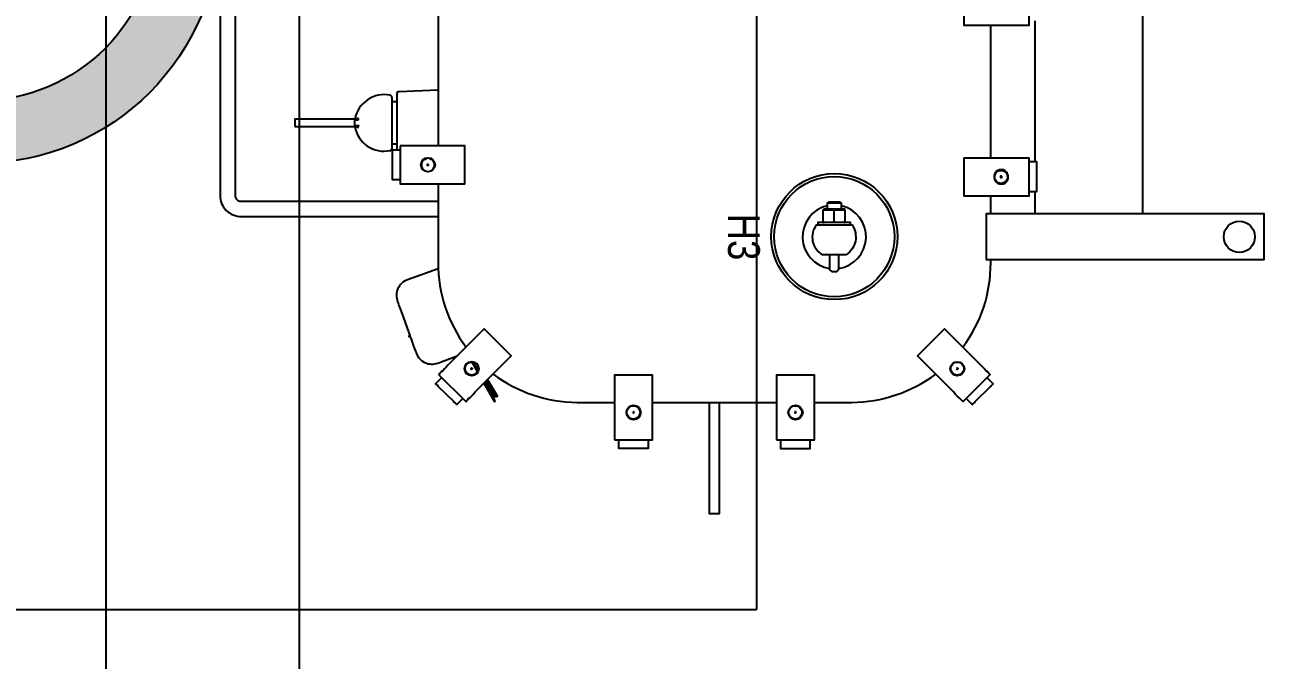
# Model space of a CAD drawing. Header units: metres. Extents: x 18203 to 41586, y 7179 to 24742.
# Drawn here: x 26185 to 27222, y 12019 to 12550 of the extents above; entities that cross this region are included whole.
import ezdxf

# ---------------------------------------------------------------- set-up
doc = ezdxf.new("R2010")
doc.units = ezdxf.units.M
doc.header["$LTSCALE"] = 50
doc.header["$MEASUREMENT"] = 0
doc.layers.get('0').update_dxf_attribs({"linetype": 'CONTINUOUS'})
doc.layers.add('PDF3_Geometry', color=7, linetype='CONTINUOUS')
doc.layers.add('PDF3_Text', color=7, linetype='CONTINUOUS')
doc.styles.add('PDF Arial Narrow', font='ARIALN.TTF')

# ---------------------------------------------------------------- blocks, each defined once
blk = doc.blocks.new('POSTE_CIRCULAR_CONCRETO')
h = blk.add_hatch(color=253)
h.dxf.hatch_style = 1
edge = h.paths.add_edge_path(flags=17)
edge.add_arc((0, 0), 149.4, 0, 360)
edge = h.paths.add_edge_path()
edge.add_arc((0, 0), 201.8, 0, 360)
at = {"color": 8, "linetype": 'Continuous', "ltscale": 0.3}
for p in [(647.8, 577.9), (-647.1, -577.9)]:
    blk.add_line(p, (652.9, -572.1), dxfattribs=at)
at = {"color": 3, "linetype": 'Continuous'}
for radius in [201.8, 149.4]:
    blk.add_circle((0, 0), radius, dxfattribs=at)

msp = doc.modelspace()

# ---------------------------------------------------------------- linework, layer by layer
at = {"color": 1}
msp.add_lwpolyline([(26252.929, 13823.624), (26414.412, 13823.338), (26414.412, 11450.321), (26252.929, 11450.606)], close=True, dxfattribs=at)
at = {"layer": 'PDF3_Geometry', "lineweight": 25}
for points in [[(26365.99, 12877.012, 0.40501892), (26348.313, 12859.334), (26348.313, 12407.493, 0.42359663), (26365.99, 12389.815)], [(26461.096, 12465.122, 0.43039117), (26490.441, 12444.969), (26490.795, 12444.969), (26491.148, 12444.969), (26491.502, 12445.323), (26491.502, 12445.676), (26491.855, 12445.676), (26491.855, 12446.03), (26491.855, 12446.384), (26492.209, 12446.737), (26492.209, 12447.091), (26492.209, 12447.444), (26492.209, 12448.505), (26492.209, 12449.565), (26492.209, 12451.333), (26492.209, 12453.101), (26492.209, 12455.222), (26492.209, 12457.344), (26492.209, 12459.819), (26492.209, 12462.647), (26492.209, 12465.122), (26492.209, 12467.95), (26492.209, 12470.779), (26492.209, 12473.607), (26492.209, 12476.082), (26492.209, 12478.557), (26492.209, 12481.032), (26492.209, 12483.153), (26492.209, 12484.921), (26492.209, 12486.335), (26492.209, 12487.749), (26492.209, 12488.456), (26492.209, 12489.163), (26491.855, 12489.517), (26491.855, 12489.871), (26491.855, 12490.224), (26491.502, 12490.578), (26491.148, 12490.931), (26490.795, 12490.931), (26490.441, 12491.285, 0.41715689), (26461.096, 12471.132)], [(26530.746, 12417.039), (26530.746, 12350.924, 0.16461143), (26554.081, 12280.567)], [(26530.746, 12345.974), (26504.937, 12336.782, 0.42375852), (26496.805, 12318.751), (26496.805, 12318.397), (26497.159, 12317.336), (26497.512, 12316.276), (26497.866, 12315.215), (26498.926, 12312.387), (26500.341, 12308.851), (26501.755, 12304.962), (26503.169, 12301.073), (26504.583, 12297.184), (26505.997, 12293.295), (26507.058, 12290.113)], [(26969.506, 12280.567, 0.16461143), (26992.841, 12350.924), (26992.841, 12353.753)], [(26507.058, 12289.759), (26507.412, 12289.052), (26508.119, 12287.284), (26508.826, 12285.517), (26509.886, 12281.981), (26510.947, 12279.153), (26511.654, 12277.031), (26512.361, 12275.971), (26512.361, 12275.617, 0.42412865), (26530.393, 12267.132), (26546.656, 12273.142)], [(26576.708, 12257.939, 0.16003571), (26647.065, 12234.251), (26678.178, 12234.251)], [(26845.409, 12234.251), (26876.521, 12234.251, 0.16003572), (26946.879, 12257.939)]]:
    msp.add_lwpolyline(points, format="xyb", dxfattribs=at)
for points in [[(26530.746, 12864.284), (26365.99, 12864.284), (26364.93, 12863.93), (26363.869, 12863.93), (26363.162, 12863.223), (26362.455, 12862.87), (26361.748, 12861.809), (26361.394, 12861.102), (26361.04, 12860.041), (26361.04, 12859.334), (26361.04, 12407.493), (26361.04, 12406.432), (26361.394, 12405.725), (26361.748, 12404.664), (26362.455, 12403.957), (26363.162, 12403.25), (26363.869, 12402.896), (26364.93, 12402.543), (26365.99, 12402.543), (26530.746, 12402.543)], [(26530.746, 12617.503), (26530.746, 12448.858)], [(27120.12, 12391.936), (27120.12, 12588.866)], [(27029.964, 12435.423), (27029.964, 12553.51)], [(26992.841, 12438.959), (26992.841, 12549.621)], [(26530.746, 12495.527), (26497.866, 12494.113), (26497.512, 12494.113), (26497.159, 12494.113), (26496.805, 12493.76), (26496.451, 12493.76), (26496.451, 12493.406), (26496.098, 12493.053), (26496.098, 12492.699), (26496.098, 12492.345), (26496.098, 12491.992), (26496.098, 12491.638), (26496.098, 12490.578), (26496.098, 12489.517), (26496.098, 12488.103), (26496.098, 12486.335), (26496.098, 12484.214), (26496.098, 12481.739), (26496.098, 12479.264), (26496.098, 12476.789), (26496.098, 12473.961), (26496.098, 12470.779), (26496.098, 12467.95), (26496.098, 12465.122), (26496.098, 12462.293), (26496.098, 12459.465), (26496.098, 12456.637), (26496.098, 12454.162), (26496.098, 12452.04), (26496.098, 12449.919), (26496.098, 12448.151), (26496.098, 12446.384), (26496.098, 12445.323)], [(26496.098, 12485.628), (26492.209, 12485.628)], [(26464.632, 12470.779), (26464.278, 12470.779), (26463.571, 12470.779), (26463.217, 12470.425), (26462.51, 12470.425), (26461.803, 12470.779), (26461.45, 12470.779), (26461.096, 12470.779), (26461.096, 12471.132), (26461.45, 12470.779), (26461.803, 12470.779), (26462.157, 12470.779), (26462.51, 12471.132), (26462.864, 12471.132), (26463.217, 12471.486), (26463.571, 12471.839), (26463.571, 12472.546)], [(26461.096, 12471.132), (26461.096, 12471.132)], [(26461.096, 12471.132), (26461.096, 12471.132)], [(26461.096, 12471.132), (26461.096, 12471.132)], [(26464.632, 12465.122), (26464.278, 12465.475), (26463.571, 12465.475), (26463.217, 12465.475), (26462.51, 12465.475), (26461.803, 12465.475), (26461.45, 12465.122), (26461.096, 12465.122), (26461.45, 12465.122), (26461.803, 12465.122), (26462.157, 12465.122), (26462.51, 12465.122), (26462.864, 12464.768), (26463.217, 12464.415), (26463.571, 12464.061), (26463.571, 12463.708)], [(26461.096, 12465.122), (26461.096, 12465.122)], [(26461.096, 12465.122), (26461.096, 12465.122)], [(26461.096, 12465.122), (26461.096, 12465.122)], [(26492.209, 12450.626), (26496.098, 12450.626)], [(26498.926, 12445.323), (26492.209, 12445.323), (26492.209, 12444.969), (26492.209, 12444.616), (26492.209, 12444.262), (26492.209, 12443.909), (26492.209, 12443.202), (26492.209, 12442.494), (26492.209, 12441.787), (26492.209, 12424.11), (26492.209, 12423.403), (26492.209, 12422.695), (26492.209, 12421.988), (26492.209, 12421.635), (26492.209, 12421.281), (26492.209, 12420.928), (26492.209, 12420.574), (26498.926, 12420.574)], [(27024.66, 12410.675), (27031.378, 12410.675), (27031.378, 12411.028), (27031.378, 12411.382), (27031.378, 12412.089), (27031.378, 12412.796), (27031.378, 12413.15), (27031.378, 12413.857), (27031.378, 12431.888), (27031.378, 12432.595), (27031.378, 12433.302), (27031.378, 12433.656), (27031.378, 12434.363), (27031.378, 12434.716), (27031.378, 12435.07), (27031.378, 12435.423), (27024.66, 12435.423)], [(27029.964, 12391.936), (27029.964, 12410.675)], [(26868.036, 12395.825), (26868.036, 12400.775), (26866.975, 12401.836), (26866.268, 12401.836), (26865.561, 12401.836), (26864.147, 12401.836), (26863.086, 12401.836), (26861.672, 12401.836), (26860.258, 12401.836), (26859.197, 12401.836), (26858.137, 12401.836), (26857.43, 12401.836), (26857.076, 12401.836), (26856.015, 12400.775), (26856.015, 12395.825)], [(26868.036, 12400.775), (26867.683, 12400.775), (26867.329, 12400.775), (26866.268, 12400.775), (26865.208, 12400.775), (26863.794, 12400.775), (26862.379, 12400.775), (26860.965, 12400.775), (26859.551, 12400.775), (26858.137, 12400.775), (26857.076, 12400.775), (26856.369, 12400.775), (26856.015, 12400.775)], [(26992.841, 12391.936), (26992.841, 12406.786)], [(26365.637, 12389.815), (26365.99, 12389.815), (26530.746, 12389.815)], [(26365.637, 12389.815), (26365.637, 12389.815)], [(26870.865, 12395.118), (26870.865, 12395.472), (26870.865, 12395.825), (26870.511, 12395.825), (26870.157, 12395.825), (26869.804, 12395.825), (26868.743, 12395.825), (26867.683, 12395.825), (26866.268, 12395.825), (26864.501, 12395.825), (26862.733, 12395.825), (26860.965, 12395.825), (26859.551, 12395.825), (26857.783, 12395.825), (26856.369, 12395.825), (26855.308, 12395.825), (26854.248, 12395.825), (26853.894, 12395.825), (26853.54, 12395.825), (26853.187, 12395.825), (26853.187, 12395.472), (26852.833, 12395.472), (26852.833, 12395.118), (26854.955, 12395.472), (26856.722, 12395.472), (26860.612, 12395.472), (26862.026, 12395.118)], [(26852.833, 12385.219), (26852.833, 12395.118)], [(26870.511, 12384.865), (26870.865, 12384.865), (26870.865, 12385.219), (26869.097, 12384.865), (26867.329, 12384.865), (26863.44, 12384.865), (26862.026, 12385.219), (26862.026, 12395.118), (26863.794, 12395.472), (26865.915, 12395.472), (26869.45, 12395.472), (26870.865, 12395.118), (26870.865, 12385.219)], [(26875.461, 12382.744), (26875.461, 12384.865), (26874.754, 12384.865), (26874.047, 12384.865), (26872.986, 12384.865), (26871.572, 12384.865), (26869.804, 12384.865), (26867.683, 12384.865), (26865.915, 12384.865), (26863.794, 12384.865), (26861.319, 12384.865), (26859.197, 12384.865), (26857.076, 12384.865), (26855.308, 12384.865), (26853.54, 12384.865), (26851.773, 12384.865), (26850.358, 12384.865), (26849.651, 12384.865), (26848.944, 12384.865), (26848.591, 12384.865), (26848.237, 12384.865), (26848.237, 12382.744)], [(26862.026, 12385.219), (26860.258, 12384.865), (26858.137, 12384.865), (26854.248, 12384.865), (26852.833, 12385.219), (26852.833, 12384.865), (26853.187, 12384.865), (26853.54, 12384.865)], [(26858.137, 12357.642), (26858.137, 12346.681), (26858.137, 12346.328), (26858.137, 12345.621), (26858.49, 12344.914), (26858.844, 12344.56), (26859.197, 12344.207), (26859.904, 12343.853), (26860.258, 12343.853), (26860.965, 12343.853), (26863.086, 12343.853), (26863.44, 12343.853), (26864.147, 12343.853), (26864.501, 12344.207), (26864.854, 12344.56), (26865.208, 12344.914), (26865.561, 12345.267), (26865.915, 12345.621), (26865.915, 12346.328), (26865.915, 12346.681), (26865.915, 12357.642)], [(26563.627, 12260.061), (26559.03, 12267.839)], [(26563.98, 12260.768), (26560.091, 12267.839)], [(26562.566, 12266.425), (26563.98, 12263.596)], [(26551.252, 12237.433), (26546.303, 12232.484), (26545.949, 12232.484), (26545.949, 12232.837), (26545.595, 12233.191), (26545.242, 12233.544), (26544.535, 12233.898), (26544.181, 12234.251), (26543.828, 12234.959), (26531.1, 12247.333), (26530.746, 12248.04), (26530.039, 12248.394), (26529.685, 12248.747), (26529.332, 12249.101), (26528.978, 12249.454), (26528.978, 12249.808), (26528.625, 12249.808), (26533.575, 12254.758)], [(26570.698, 12251.929), (26578.476, 12238.848), (26580.244, 12239.555), (26572.112, 12253.343)], [(26972.334, 12237.433), (26977.284, 12232.484), (26977.638, 12232.484), (26977.638, 12232.837), (26977.991, 12233.191), (26978.345, 12233.544), (26979.052, 12233.898), (26979.406, 12234.251), (26979.759, 12234.959), (26992.487, 12247.333), (26992.841, 12248.04), (26993.548, 12248.394), (26993.901, 12248.747), (26994.255, 12249.101), (26994.608, 12249.454), (26994.608, 12249.808), (26994.962, 12249.808), (26990.012, 12254.758)], [(26577.415, 12235.666), (26569.283, 12250.161)], [(26578.122, 12235.666), (26578.476, 12235.666), (26569.637, 12250.868)], [(26709.998, 12234.251), (26813.589, 12234.251)], [(26765.859, 12234.251), (26765.859, 12181.218), (26765.859, 12180.511), (26765.859, 12179.804), (26765.859, 12178.744), (26765.859, 12177.683), (26765.859, 12176.976), (26765.859, 12175.915), (26765.859, 12175.208), (26765.859, 12174.147), (26765.859, 12142.328), (26765.859, 12141.62), (26765.859, 12141.267), (26765.859, 12140.913), (26757.727, 12140.913), (26757.727, 12141.267), (26757.727, 12141.62), (26757.727, 12142.328), (26757.727, 12174.147), (26757.727, 12175.208), (26757.727, 12175.915), (26757.727, 12176.976), (26757.727, 12177.683), (26757.727, 12178.744), (26757.727, 12179.804), (26757.727, 12180.511), (26757.727, 12181.218), (26757.727, 12234.251)], [(26706.462, 12202.785), (26706.462, 12195.714), (26706.109, 12195.714), (26705.755, 12195.714), (26705.402, 12195.714), (26705.048, 12195.714), (26704.341, 12195.714), (26703.634, 12195.714), (26702.927, 12195.714), (26685.249, 12195.714), (26684.542, 12195.714), (26683.835, 12195.714), (26683.128, 12195.714), (26682.774, 12195.714), (26682.421, 12195.714), (26682.067, 12195.714), (26681.713, 12195.714), (26681.713, 12202.785)], [(26817.124, 12202.785), (26817.124, 12195.714), (26817.478, 12195.714), (26817.832, 12195.714), (26818.185, 12195.714), (26818.539, 12195.714), (26819.246, 12195.714), (26819.953, 12195.714), (26820.66, 12195.714), (26838.338, 12195.714), (26839.045, 12195.714), (26839.752, 12195.714), (26840.459, 12195.714), (26840.813, 12195.714), (26841.166, 12195.714), (26841.52, 12195.714), (26841.873, 12195.714), (26841.873, 12202.785)]]:
    msp.add_lwpolyline(points, dxfattribs=at)
for points in [[(27013.347, 12581.794), (27015.468, 12581.794), (27017.589, 12581.794), (27019.711, 12581.794), (27021.125, 12581.794), (27022.539, 12581.794), (27023.6, 12581.794), (27024.307, 12581.794), (27024.66, 12581.794), (27024.66, 12549.621), (27024.307, 12549.621), (27023.6, 12549.621), (27022.539, 12549.621), (27021.125, 12549.621), (27019.711, 12549.621), (27017.589, 12549.621), (27015.468, 12549.621), (27013.347, 12549.621), (26970.567, 12549.621), (26970.567, 12581.794)], [(26410.892, 12465.122), (26411.245, 12465.122), (26411.599, 12465.122), (26412.306, 12465.122), (26413.013, 12465.122), (26414.074, 12465.122), (26414.781, 12465.122), (26415.841, 12465.122), (26455.793, 12465.122), (26456.853, 12465.122), (26457.914, 12465.122), (26458.621, 12465.122), (26459.682, 12465.122), (26460.035, 12465.122), (26460.743, 12465.122), (26461.096, 12465.122), (26461.096, 12471.132), (26460.743, 12471.132), (26460.035, 12471.132), (26459.682, 12471.132), (26458.621, 12471.132), (26457.914, 12471.132), (26456.853, 12471.132), (26455.793, 12471.132), (26415.841, 12471.132), (26414.781, 12471.132), (26414.074, 12471.132), (26413.013, 12471.132), (26412.306, 12471.132), (26411.599, 12471.132), (26411.245, 12471.132), (26410.892, 12471.132)], [(26498.926, 12448.858), (26498.926, 12417.039), (26499.28, 12417.039), (26499.987, 12417.039), (26501.048, 12417.039), (26502.462, 12417.039), (26503.876, 12417.039), (26505.997, 12417.039), (26507.765, 12417.039), (26510.24, 12417.039), (26553.02, 12417.039), (26553.02, 12448.858), (26510.24, 12448.858), (26507.765, 12448.858), (26505.997, 12448.858), (26503.876, 12448.858), (26502.462, 12448.858), (26501.048, 12448.858), (26499.987, 12448.858), (26499.28, 12448.858)], [(26522.261, 12438.605), (26520.847, 12438.252), (26519.432, 12437.545), (26518.372, 12436.838), (26517.311, 12435.777), (26516.958, 12434.363), (26516.604, 12432.948), (26516.958, 12431.534), (26517.311, 12430.12), (26518.372, 12429.059), (26519.432, 12427.999), (26520.847, 12427.645), (26522.261, 12427.292), (26523.675, 12427.645), (26524.736, 12427.999), (26526.15, 12429.059), (26526.857, 12430.12), (26527.564, 12431.534), (26527.564, 12432.948), (26527.564, 12434.363), (26526.857, 12435.777), (26526.15, 12436.838), (26524.736, 12437.545), (26523.675, 12438.252)], [(26522.614, 12433.302), (26521.554, 12433.302), (26521.554, 12432.595), (26522.614, 12432.595)], [(27013.347, 12438.959), (27015.468, 12438.959), (27017.589, 12438.959), (27019.711, 12438.959), (27021.125, 12438.959), (27022.539, 12438.959), (27023.6, 12438.959), (27024.307, 12438.959), (27024.66, 12438.959), (27024.66, 12406.786), (27024.307, 12406.786), (27023.6, 12406.786), (27022.539, 12406.786), (27021.125, 12406.786), (27019.711, 12406.786), (27017.589, 12406.786), (27015.468, 12406.786), (27013.347, 12406.786), (26970.567, 12406.786), (26970.567, 12438.959)], [(27007.336, 12423.049), (27007.336, 12424.463), (27006.629, 12425.877), (27005.922, 12426.938), (27004.861, 12427.999), (27003.447, 12428.706), (27001.679, 12429.059), (27000.265, 12428.706), (26998.851, 12428.352), (26997.79, 12427.645), (26996.73, 12426.584), (26996.023, 12425.17), (26995.669, 12423.756), (26995.669, 12422.342), (26996.023, 12420.574), (26996.73, 12419.513), (26997.79, 12418.453), (26998.851, 12417.392), (27000.265, 12417.039), (27001.679, 12417.039), (27003.447, 12417.039), (27004.861, 12417.746), (27005.922, 12418.806), (27006.629, 12419.867), (27007.336, 12421.281)], [(27002.033, 12423.403), (27000.972, 12423.403), (27000.972, 12422.342), (27002.033, 12422.342)], [(27174.921, 12353.753), (27175.274, 12353.753), (27175.981, 12353.753), (27176.335, 12353.753), (27176.688, 12353.753), (27177.395, 12353.753), (27178.103, 12353.753), (27178.456, 12353.753), (27179.163, 12353.753), (27221.59, 12353.753), (27221.59, 12391.936), (27179.163, 12391.936), (27178.456, 12391.936), (27178.103, 12391.936), (27177.395, 12391.936), (27176.688, 12391.936), (27176.335, 12391.936), (27175.981, 12391.936), (27175.274, 12391.936), (27174.921, 12391.936), (26988.951, 12391.936), (26988.951, 12353.753)], [(26531.1, 12257.586), (26553.727, 12234.959), (26554.434, 12235.312), (26555.141, 12236.019), (26555.848, 12237.08), (26557.263, 12238.141), (26558.677, 12239.555), (26560.091, 12240.969), (26561.505, 12242.737), (26591.911, 12273.142), (26569.283, 12295.77), (26538.878, 12265.364), (26537.464, 12263.596), (26536.049, 12262.182), (26534.635, 12260.768), (26533.221, 12259.707), (26532.514, 12258.647), (26531.807, 12257.939)], [(26984.709, 12265.364), (26986.123, 12263.596), (26987.537, 12262.182), (26988.951, 12260.768), (26990.366, 12259.707), (26991.073, 12258.647), (26991.78, 12257.939), (26992.487, 12257.586), (26969.86, 12234.959), (26969.152, 12235.312), (26968.445, 12236.019), (26967.385, 12237.08), (26966.324, 12238.141), (26964.91, 12239.555), (26963.496, 12240.969), (26962.081, 12242.737), (26931.676, 12273.142), (26954.303, 12295.77)], [(26506.351, 12290.113), (26507.058, 12290.113), (26507.058, 12289.052), (26506.351, 12289.052)], [(26558.677, 12263.243), (26557.97, 12262.536), (26558.677, 12261.829), (26559.384, 12262.536)], [(26964.203, 12262.536), (26964.91, 12261.829), (26965.617, 12262.536), (26964.91, 12263.243)], [(26678.178, 12202.785), (26709.998, 12202.785), (26709.998, 12203.139), (26709.998, 12203.492), (26709.998, 12204.553), (26709.998, 12205.967), (26709.998, 12207.735), (26709.998, 12209.503), (26709.998, 12211.624), (26709.998, 12213.745), (26709.998, 12256.879), (26678.178, 12256.879), (26678.178, 12213.745), (26678.178, 12211.624), (26678.178, 12209.503), (26678.178, 12207.735), (26678.178, 12205.967), (26678.178, 12204.553), (26678.178, 12203.492), (26678.178, 12203.139)], [(26813.589, 12202.785), (26845.409, 12202.785), (26845.409, 12203.139), (26845.409, 12203.492), (26845.409, 12204.553), (26845.409, 12205.967), (26845.409, 12207.735), (26845.409, 12209.503), (26845.409, 12211.624), (26845.409, 12213.745), (26845.409, 12256.879), (26813.589, 12256.879), (26813.589, 12213.745), (26813.589, 12211.624), (26813.589, 12209.503), (26813.589, 12207.735), (26813.589, 12205.967), (26813.589, 12204.553), (26813.589, 12203.492), (26813.589, 12203.139)], [(26577.415, 12235.666), (26577.415, 12234.959), (26578.122, 12234.959), (26578.122, 12235.666)], [(26693.734, 12226.473), (26693.734, 12225.413), (26694.441, 12225.413), (26694.441, 12226.473)], [(26829.145, 12226.473), (26829.145, 12225.413), (26829.852, 12225.413), (26829.852, 12226.473)]]:
    msp.add_lwpolyline(points, close=True, dxfattribs=at)
msp.add_lwpolyline([(26871.925, 12357.642), (26871.572, 12357.642), (26870.511, 12357.642), (26868.39, 12357.642), (26866.622, 12357.642), (26864.854, 12357.642), (26862.026, 12357.642), (26859.197, 12357.642), (26856.369, 12357.642), (26854.248, 12357.642), (26852.833, 12357.642), (26852.126, 12357.642, -0.43475879), (26847.177, 12382.744), (26847.53, 12382.744), (26848.591, 12382.744), (26850.712, 12382.744), (26853.894, 12382.744), (26857.783, 12382.744), (26862.026, 12382.744), (26866.268, 12382.744), (26870.511, 12382.744), (26872.986, 12382.744), (26875.107, 12382.744), (26876.521, 12382.744), (26876.875, 12382.744, -0.41802111)], format="xyb", close=True, dxfattribs=at)
for centre, radius in [((26522.174, 12433.041), 5.924), ((26862.097, 12372.95), 52.75), ((26861.975, 12372.908), 50.269), ((27001.519, 12422.855), 5.467), ((27200.791, 12372.828), 13.065), ((26558.764, 12262.419), 5.981), ((26558.665, 12262.536), 5.492), ((26964.922, 12262.397), 5.894), ((26964.91, 12262.524), 5.492), ((26694.183, 12225.775), 6.02), ((26693.979, 12225.879), 5.549), ((26829.594, 12225.775), 6.02), ((26829.39, 12225.879), 5.549)]:
    msp.add_circle(centre, radius, dxfattribs=at)
for centre, start, end in [((26862.152, 12372.697), 103.301056, 261.341997), ((26861.9, 12372.697), 278.657938, 76.699017)]:
    msp.add_arc(centre, 26.673, start, end, dxfattribs=at)

# ---------------------------------------------------------------- block references
at = {"rotation": 359.7454235758895}
msp.add_blockref('POSTE_CIRCULAR_CONCRETO', (26146.503, 12636.011), dxfattribs=at)

# ---------------------------------------------------------------- texts
at = {"layer": 'PDF3_Text', "insert": (26786.251, 12392.052), "char_height": 26.6056, "attachment_point": 4, "rotation": 270, "style": 'PDF Arial Narrow'}
msp.add_mtext('H3', dxfattribs=at)

doc.saveas('drawing.dxf')
